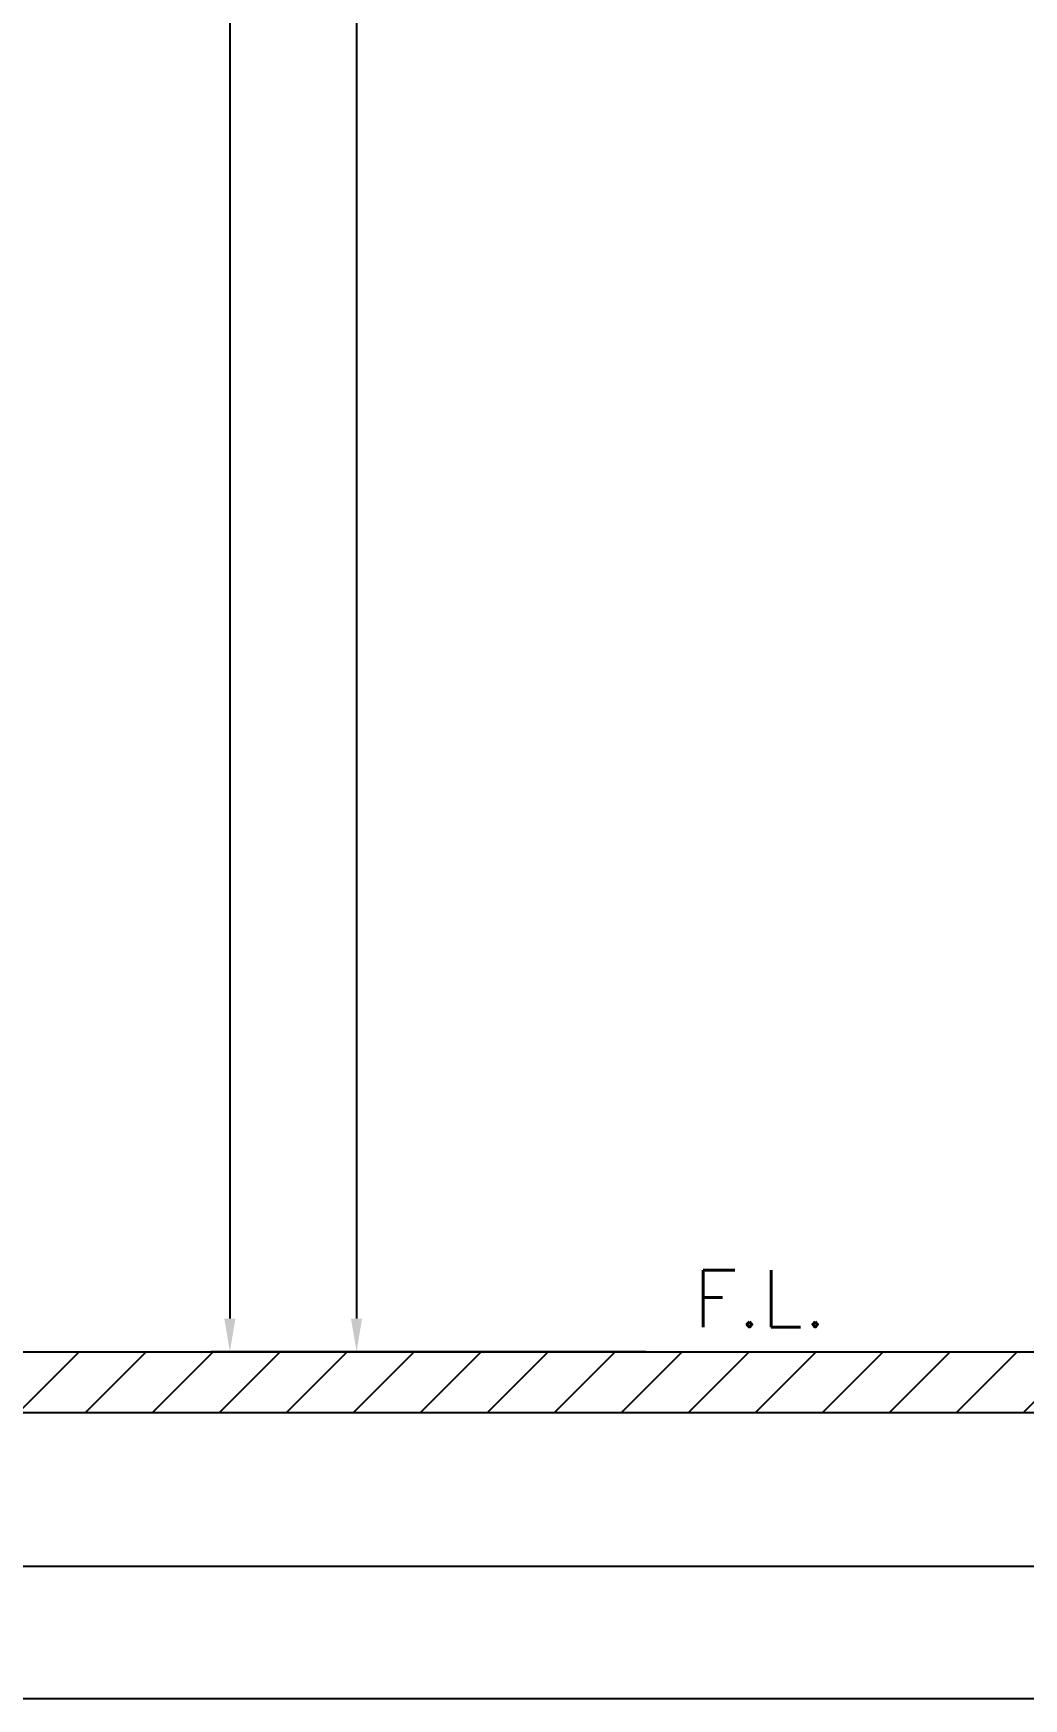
# Model space of a CAD drawing. Header units: millimetres. Extents: x 5066 to 5486, y -1867 to -1273.
# Drawn here: x 5277.4 to 5381.9, y -1867 to -1691.2 of the extents above; entities that cross this region are included whole.
import ezdxf

# ---------------------------------------------------------------- set-up
doc = ezdxf.new("R2010")
doc.units = ezdxf.units.MM
doc.header["$LTSCALE"] = 7
doc.header["$MEASUREMENT"] = 0
doc.layers.get('0').update_dxf_attribs({"color": 2, "linetype": 'CONTINUOUS'})
doc.layers.add('D', color=2, linetype='CONTINUOUS')
doc.layers.add('HT', color=3, linetype='CONTINUOUS')
doc.styles.add('GHS', font='romans', dxfattribs={"bigfont": 'ghs'})

msp = doc.modelspace()

# ---------------------------------------------------------------- hatches: boundary and pattern name
at = {"layer": 'HT', "ltscale": 0.5}
h = msp.add_hatch(dxfattribs=at)
h.set_pattern_fill('ANSI31', color=256, scale=40, style=0)
h.set_pattern_definition([(45, (5394.75, -1088.557), (-3.535534, 3.535534), [])])
h.paths.add_polyline_path([(5434.91, -1836.78), (5434.91, -1830.38), (5219.91, -1830.38), (5219.91, -1836.78)])

# ---------------------------------------------------------------- linework, layer by layer
at = {"color": 4}
msp.add_line((5100.44, -1853.01), (5475.44, -1853.01), dxfattribs=at)
at = {"layer": 'D'}
for p, q in [((5298.17, -1512.64), (5298.17, -1826.88)), ((5311.54, -1530.54), (5311.54, -1826.88)), ((5337.74, -1830.38), (5296.17, -1830.38)), ((5342.11, -1830.38), (5309.54, -1830.38))]:
    msp.add_line(p, q, dxfattribs=at)
msp.add_lwpolyline([(5066.44, -1273.01), (5486.44, -1273.01), (5486.44, -1867.01), (5066.44, -1867.01)], close=True, dxfattribs=at)
for points in [[(5297.58, -1826.88), (5298.75, -1826.88), (5298.17, -1830.38)], [(5310.95, -1826.88), (5312.12, -1826.88), (5311.54, -1830.38)]]:
    msp.add_solid(points, dxfattribs=at)
at = {"layer": 'HT', "ltscale": 0.5}
for p, q in [((5219.91, -1830.38), (5434.91, -1830.38)), ((5219.91, -1836.78), (5434.91, -1836.78))]:
    msp.add_line(p, q, dxfattribs=at)

# ---------------------------------------------------------------- texts
at = {"layer": 'D', "ltscale": 0.5, "style": 'GHS'}
msp.add_text('F.L.', height=6, dxfattribs=at).set_placement((5347.08, -1827.78))

doc.saveas('drawing.dxf')
